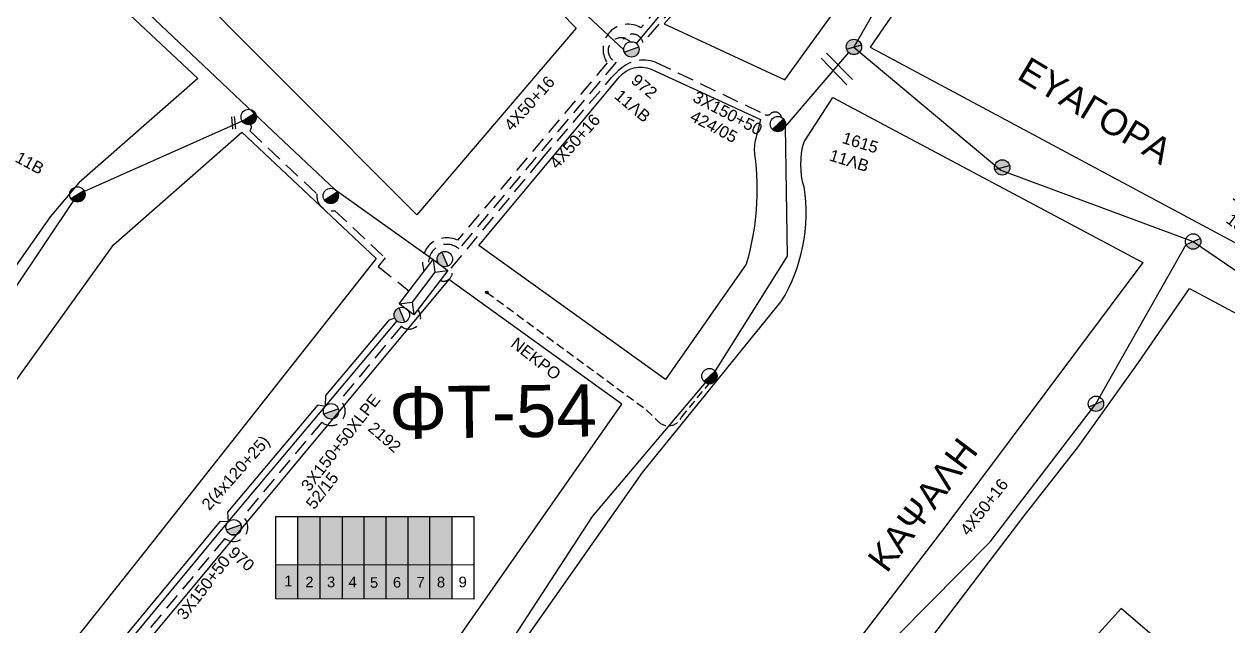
# Model space of a CAD drawing. Header units: millimetres. Extents: x 6950 to 9601, y 853 to 1951.
# Drawn here: x 7105.3 to 7290.1, y 1069.2 to 1161.5 of the extents above; entities that cross this region are included whole.
import ezdxf

# ---------------------------------------------------------------- set-up
doc = ezdxf.new("R2010")
doc.units = ezdxf.units.MM
doc.linetypes.add('DASHED', pattern=[19.05, 12.7, -6.35])
for name, color, linetype in [('Pillar OTE', 7, 'Continuous'), ('Άγνωστα', 7, 'Continuous'), ('Γυμνά εναέρια ΧΤ και ΦΟΠ (3Φ)   4x50+16AL', 7, 'Continuous'), ('Καλώδια ΧΤ   3x150AL+50XLPE', 7, 'DASHED'), ('Μηχανική τομή', 7, 'Continuous'), ('Στύλος Ξύλινος', 7, 'Continuous'), ('Στύλος Ξύλινος @ 1', 7, 'Continuous'), ('Στύλος ΦΜ', 7, 'Continuous'), ('Στύλος ΦΜ @ 1', 7, 'Continuous'), ('Συνδέσεις', 7, 'Continuous'), ('Συνεστραμμένα ΧΤ   4x120+25 AL', 7, 'SYN_LINE'), ('Τομή', 7, 'Continuous'), ('Υποσταθμός εναέριος 2 στύλων', 7, 'Continuous'), ('Υποσταθμός πόλεως', 7, 'Continuous'), ('Υπόβαθρο ΔΕΗ', 7, 'Continuous'), ('Υπόγεια καλώδια Παροχών ΧΤ   4x50AL', 7, 'DASHED'), ('Υπόγεια καλώδια Παροχών ΧΤ   4x6', 7, 'DASHED')]:
    doc.layers.add(name, color=color, linetype=linetype)
doc.styles.add('arial', font='ARIAL.TTF')
doc.styles.get("Standard").update_dxf_attribs({"font": 'ARIAL.TTF'})
doc.linetypes.add('SYN_LINE', pattern='A,0.5,-0.0001,["/\\/\\/\\/",Standard,S=0.1,R=0,X=0,Y=-0.05],-0.25', length=0.7501)

# ---------------------------------------------------------------- blocks, each defined once
blk = doc.blocks.new('ΜΗΧΑΝΙΚΗ ΤΟΜΗ')
at = {"layer": 'Μηχανική τομή', "ltscale": 40}
for p, q in [((-1.89, 0.78), (1.89, 0.78)), ((1.89, 0), (-1.89, 0))]:
    blk.add_line(p, q, dxfattribs=at)
blk = doc.blocks.new('ΤΟΜΗ')
at = {"layer": 'Τομή', "ltscale": 40}
for p, q in [((-5.68, 0), (5.68, 0)), ((5.68, -2.33), (-5.68, -2.33))]:
    blk.add_line(p, q, dxfattribs=at)
blk = doc.blocks.new('ΥΠΑΡΧΩΝ ΤΣΙΜΕΝΤΕΝΙΟΣ ΣΤΥΛΟΣ')
at = {"layer": 'Στύλος ΦΜ'}
blk.add_hatch(color=7, dxfattribs=at).paths.add_polyline_path([(-1.29, -2.28, 0.574793), (2.62, 0, 0.268822), (1.3, 2.27)])
at = {"layer": 'Στύλος ΦΜ', "color": 7}
blk.add_line((-1.29, -2.28), (1.3, 2.27), dxfattribs=at)
blk.add_circle((0, 0), 2.62, dxfattribs=at)
at = {"layer": 'Στύλος ΦΜ', "flags": 4}
for tag, p in [('ΑΡΙΘΜΟΣ', (-4.68, 8.05)), ('ΤΥΠΟΣ', (-4.91, 3.03))]:
    blk.add_attdef(tag, p, '', height=4, dxfattribs=at)
blk = doc.blocks.new('ΥΠΑΡΧΩΝ ΞΥΛΙΝΟΣ ΣΤΥΛΟΣ')
at = {"layer": 'Στύλος Ξύλινος'}
h = blk.add_hatch(color=7, dxfattribs=at)
h.paths.add_polyline_path([(-2.62, 0, 0.270008), (-1.29, -2.28), (1.3, 2.27, 0.576266)])
h.paths.add_polyline_path([(-1.29, -2.28, 0.574793), (2.62, 0, 0.268822), (1.3, 2.27)])
at = {"layer": 'Στύλος Ξύλινος', "color": 7}
blk.add_line((-1.29, -2.28), (1.3, 2.27), dxfattribs=at)
blk.add_circle((0, 0), 2.62, dxfattribs=at)
at = {"layer": 'Στύλος Ξύλινος', "flags": 4}
for tag, p in [('ΑΡΙΘΜΟΣ', (-4.91, 8.6)), ('ΤΥΠΟΣ', (-4.85, 3.39))]:
    blk.add_attdef(tag, p, '', height=4, dxfattribs=at)
blk = doc.blocks.new('ΥΠΟΣΤΑΘΜΟΣ ΕΝΑΕΡΙΟΣ ΕΠΙ 2 ΣΤΥΛΩΝ')
at = {"layer": 'Υποσταθμός εναέριος 2 στύλων', "linetype": 'Continuous'}
for points in [[(-11.97, -2.11, 0.574793), (-8.45, -0.07, 0.268822), (-9.64, 1.98)], [(9.68, -2.15, 0.574793), (13.19, -0.1, 0.268822), (12.01, 1.95)]]:
    blk.add_hatch(color=256, dxfattribs=at).paths.add_polyline_path(points)
for p, q in [((-11.97, -2.11), (-9.64, 1.98)), ((9.68, -2.15), (12.01, 1.95))]:
    blk.add_line(p, q, dxfattribs=at)
for centre in [(-10.81, -0.07), (10.84, -0.1)]:
    blk.add_circle(centre, 2.36, dxfattribs=at)
at = {"layer": 'Υποσταθμός πόλεως', "linetype": 'Continuous', "ltscale": 40}
blk.add_lwpolyline([(-8.57, 2.82), (8.57, 2.82), (8.57, -2.82), (-8.57, -2.82)], close=True, dxfattribs=at)
for points in [[(-5.75, 0), (-8.57, 2.82)], [(-8.57, -2.82), (-5.75, 0)], [(-5.75, 0), (5.75, 0)], [(5.75, 0), (8.57, 2.82)], [(8.57, -2.82), (5.75, 0)]]:
    blk.add_lwpolyline(points, dxfattribs=at)
at = {"layer": 'Υποσταθμός εναέριος 2 στύλων', "ltscale": 40, "flags": 1}
for tag, p in [('ΜΕΤΑΣΧΗΜΑΤΙΣΜΟΣ', (14.09, 2.51)), ('ΙΣΧΥΣ', (14.07, -0.28)), ('ΑΡΙΘΜΟΣ', (14.19, -3))]:
    blk.add_attdef(tag, p, '', height=1.8, dxfattribs=at)
blk = doc.blocks.new('_ΣΥΝΔΕΣΗ')
at = {"layer": 'Συνδέσεις', "linetype": 'SYN_LINE', "ltscale": 40}
blk.add_hatch(color=256, dxfattribs=at).paths.add_polyline_path([(0.5, -0.01, 1), (-0.5, -0.01, 1)])
at = {"layer": 'Συνδέσεις'}
blk.add_circle((0, -0.01), 0.5, dxfattribs=at)

msp = doc.modelspace()

# ---------------------------------------------------------------- hatches: boundary and pattern name
at = {"layer": 'Καλώδια ΧΤ   3x150AL+50XLPE', "linetype": 'DASHED', "ltscale": 0.2}
h = msp.add_hatch(color=5, dxfattribs=at)
h.dxf.hatch_style = 1
h.paths.add_polyline_path([(7143.97, 1078.58), (7143.97, 1073.3), (7170.99, 1073.27), (7170.99, 1078.55)])
at = {"layer": 'Υπόγεια καλώδια Παροχών ΧΤ   4x6', "linetype": 'DASHED', "ltscale": 0.2}
h = msp.add_hatch(color=27, dxfattribs=at)
h.dxf.hatch_style = 1
h.paths.add_polyline_path([(7150.74, 1085.94), (7147.3, 1085.94), (7147.3, 1078.58), (7150.74, 1078.57)])
h = msp.add_hatch(color=62, dxfattribs=at)
h.dxf.hatch_style = 1
h.paths.add_polyline_path([(7154.18, 1078.57), (7154.18, 1085.94), (7150.74, 1085.94), (7150.74, 1078.57)])
h = msp.add_hatch(color=30, dxfattribs=at)
h.dxf.hatch_style = 1
h.paths.add_polyline_path([(7154.18, 1078.57), (7157.48, 1078.57), (7157.48, 1085.94), (7154.18, 1085.94)])
h = msp.add_hatch(color=2, dxfattribs=at)
h.dxf.hatch_style = 1
h.paths.add_polyline_path([(7160.86, 1085.94), (7157.48, 1085.94), (7157.48, 1078.57), (7160.86, 1078.56)])
h = msp.add_hatch(color=151, dxfattribs=at)
h.dxf.hatch_style = 1
h.paths.add_polyline_path([(7164.26, 1085.94), (7160.86, 1085.94), (7160.86, 1078.56), (7164.26, 1078.56)])
h = msp.add_hatch(color=1, dxfattribs=at)
h.dxf.hatch_style = 1
h.paths.add_polyline_path([(7167.6, 1085.94), (7164.26, 1085.94), (7164.26, 1078.56), (7167.6, 1078.56)])
h = msp.add_hatch(color=6, dxfattribs=at)
h.dxf.hatch_style = 1
h.paths.add_polyline_path([(7170.99, 1078.55), (7170.99, 1085.94), (7167.6, 1085.94), (7167.6, 1078.56)])

# ---------------------------------------------------------------- linework, layer by layer
at = {"layer": 'Pillar OTE', "ltscale": 40}
for points in [[(7143.97, 1073.3), (7143.97, 1085.94), (7174.31, 1085.94), (7174.31, 1073.27), (7143.97, 1073.3)], [(7147.3, 1073.29), (7147.3, 1085.94)], [(7150.74, 1073.29), (7150.74, 1085.94)], [(7154.18, 1073.29), (7154.18, 1085.94)], [(7157.48, 1073.28), (7157.48, 1085.94)], [(7160.86, 1073.28), (7160.86, 1085.94)], [(7164.26, 1073.28), (7164.26, 1085.94)], [(7167.6, 1073.27), (7167.6, 1085.94)], [(7170.99, 1073.27), (7170.99, 1085.94)], [(7143.97, 1078.58), (7174.31, 1078.55)]]:
    msp.add_lwpolyline(points, dxfattribs=at)
at = {"layer": 'Άγνωστα', "color": 151}
for points in [[(7123.33, 1227.49), (7131.44, 1227.93), (7155.36, 1199.41), (7175.32, 1178.24), (7197.34, 1157.59)], [(7199.27, 1158.56), (7220.86, 1184.38), (7220.86, 1184.38), (7239.11, 1203.24), (7239.11, 1203.24)]]:
    msp.add_lwpolyline(points, dxfattribs=at)
at = {"layer": 'Άγνωστα', "color": 85}
for points in [[(7254.3, 1194.77), (7253.16, 1193.85), (7232.66, 1158.02), (7255.21, 1139.11), (7284.72, 1128.17), (7313.71, 1108.42), (7334.84, 1086.09)], [(7194.04, 1004.02), (7197.73, 1008.35), (7213.98, 1029.68), (7230.16, 1058.4), (7253.58, 1082.07), (7269.8, 1103.26), (7283.64, 1127.7)]]:
    msp.add_lwpolyline(points, dxfattribs=at)
at = {"layer": 'Άγνωστα', "color": 151, "linetype": 'DASHED', "ltscale": 0.2}
msp.add_lwpolyline([(7198.3, 1158.81, 1.247603), (7196.15, 1155.7), (7172.03, 1127.04, 0.700219), (7167.41, 1124.5)], format="xyb", dxfattribs=at)
msp.add_lwpolyline([(7195.14, 1156.88), (7195.14, 1156.88)], close=True, dxfattribs=at)
at = {"layer": 'Άγνωστα', "color": 62, "linetype": 'DASHED', "ltscale": 0.2}
msp.add_lwpolyline([(7169.18, 1122.18, 0.70928), (7170.86, 1124.07), (7184.62, 1140.65), (7195.48, 1153.35), (7196.48, 1154.36, -0.289723), (7202.21, 1155.7), (7219.06, 1147.65, 0.309608), (7219.86, 1147.77, -0.591385), (7221.53, 1147.24)], format="xyb", dxfattribs=at)
at = {"layer": 'Άγνωστα', "color": 6}
msp.add_lwpolyline([(7138.78, 1146.65), (7113.49, 1135.39), (7093.1, 1104.96), (7074.94, 1082.32), (7059.06, 1058.64), (7044.49, 1039.56), (7029.25, 1018.72)], dxfattribs=at)
at = {"layer": 'Άγνωστα', "color": 7, "linetype": 'DASHED', "ltscale": 0.1}
msp.add_lwpolyline([(7176.33, 1120.36), (7176.33, 1120.36), (7200.8, 1102.35), (7202.68, 1100.51, 0.531168), (7206.2, 1101.22), (7210.42, 1106.33)], format="xyb", dxfattribs=at)
at = {"layer": 'Γυμνά εναέρια ΧΤ και ΦΟΠ (3Φ)   4x50+16AL', "color": 27, "ltscale": 40}
msp.add_lwpolyline([(7097.66, 1185.82), (7117.08, 1170.13), (7133.78, 1154.29), (7143.43, 1145.14), (7152.94, 1136.2), (7152.94, 1136.2), (7168.11, 1125.42)], dxfattribs=at)
at = {"layer": 'Καλώδια ΧΤ   3x150AL+50XLPE', "color": 2, "linetype": 'DASHED', "ltscale": 0.2}
msp.add_lwpolyline([(7230.96, 1197.09), (7230.69, 1196.79), (7230.64, 1195.92), (7219.91, 1184.8), (7199.98, 1160.96, 0.798987), (7194.77, 1155.61), (7171.84, 1128.36, 0.687772), (7166.71, 1123.59)], format="xyb", dxfattribs=at)
at = {"layer": 'Καλώδια ΧΤ   3x150AL+50XLPE', "color": 151, "linetype": 'DASHED', "ltscale": 0.2}
msp.add_lwpolyline([(7232.69, 1195.53), (7223.36, 1185.16, -0.822402), (7220.19, 1181.64), (7200.27, 1158.72, 0.63326), (7197.41, 1159.37)], format="xyb", dxfattribs=at)
at = {"layer": 'Καλώδια ΧΤ   3x150AL+50XLPE', "color": 6, "linetype": 'DASHED', "ltscale": 0.2}
msp.add_lwpolyline([(7140.06, 1146.14, -0.395771), (7139.94, 1145.17), (7150.26, 1135.47, 0.520515), (7152.97, 1132.92), (7160.71, 1125.64), (7159.67, 1124.32), (7164.42, 1120.57)], format="xyb", dxfattribs=at)
at = {"layer": 'Καλώδια ΧΤ   3x150AL+50XLPE', "color": 1, "linetype": 'DASHED', "ltscale": 0.2}
msp.add_lwpolyline([(7165.73, 1117.69, -0.932209), (7163.22, 1115.16), (7153.77, 1103.81, -1.026211), (7150.98, 1100.46), (7138.9, 1085.95, -0.97888), (7136.11, 1082.6), (7121.62, 1065.2, -0.641351), (7120.09, 1063.9)], format="xyb", dxfattribs=at)
at = {"layer": 'Καλώδια ΧΤ   3x150AL+50XLPE', "color": 7, "linetype": 'DASHED', "ltscale": 0.2}
msp.add_arc((7137.47, 1084.3), 1.18, 232.5125, 47.9285, dxfattribs=at)
at = {"layer": 'Συνεστραμμένα ΧΤ   4x120+25 AL', "color": 5, "linetype": 'SYN_LINE', "ltscale": 15}
msp.add_lwpolyline([(7119.27, 1065.31), (7119.26, 1065.67), (7135.45, 1085.25), (7136.7, 1085.2), (7136.59, 1086.63), (7150.43, 1103.08), (7151.58, 1102.9), (7151.63, 1104.51), (7161.38, 1116.13), (7162.19, 1116.45)], dxfattribs=at)
at = {"layer": 'Συνεστραμμένα ΧΤ   4x120+25 AL', "color": 30, "linetype": 'SYN_LINE', "ltscale": 15}
msp.add_lwpolyline([(7120.03, 1065.04), (7136.7, 1085.2), (7136.7, 1085.2), (7151.58, 1102.9), (7151.58, 1102.9), (7162.55, 1115.97), (7162.55, 1115.97)], dxfattribs=at)
at = {"layer": 'Υπόβαθρο ΔΕΗ'}
for points in [[(7107.9, 1189.14), (7123.69, 1211.01), (7129.59, 1219.92), (7173.68, 1177.69), (7173.68, 1177.69), (7173.68, 1177.69), (7173.68, 1177.69), (7190.04, 1160.91), (7165.57, 1132.24), (7126.39, 1171.62), (7109.54, 1187.33), (7107.75, 1188.92), (7107.9, 1189.14)], [(7203.52, 1161.57), (7222.06, 1153), (7246.22, 1186.32), (7251.17, 1194.39), (7239.87, 1202.33), (7203.52, 1161.57)], [(7334.18, 1095.92), (7351.11, 1115.95), (7358.13, 1124.26), (7314.73, 1153.03), (7267.85, 1183.35), (7256.84, 1189.51), (7235.14, 1158.02), (7298.95, 1123.82), (7319.55, 1107.59), (7334.18, 1095.92)], [(7047.86, 1101.64), (7075.26, 1140.2), (7093.96, 1167.4), (7101.97, 1180.84), (7115.91, 1168.26), (7131.99, 1153.2), (7113.71, 1137.19), (7109.29, 1131.94), (7095.43, 1112.25), (7083.56, 1096.51), (7073.25, 1082.67), (7053.08, 1097.48), (7047.86, 1101.64)], [(7036.66, 1015.2), (7055.17, 1039.26), (7078.58, 1072.14), (7099.43, 1100.46), (7119.02, 1127.66), (7138.73, 1144.94), (7159.36, 1125.54), (7123.74, 1080.41), (7102.17, 1053.25), (7074.13, 1018.6), (7057.32, 998.31), (7036.66, 1015.2)], [(7152.59, 1039.61), (7197.02, 1103.18), (7170.5, 1122.34), (7121.6, 1063.6), (7152.59, 1039.61)]]:
    msp.add_lwpolyline(points, dxfattribs=at)
for points in [[(7203.73, 1106.98), (7175.09, 1127.55), (7196.68, 1153.43, -0.329452), (7201.54, 1154.62), (7218.34, 1146.87), (7217.58, 1143.99, 0.097207), (7217.42, 1141.52, -0.103018), (7216.14, 1124.71), (7203.73, 1106.98)], [(7191.98, 1011.78), (7191.98, 1011.78), (7160.26, 1035.82), (7200.21, 1092.7), (7221.51, 1118.96, 0.177291), (7225.01, 1136.52, -0.145133), (7225.01, 1143.47), (7229.42, 1150.29), (7277, 1124.96), (7246.92, 1084.75), (7221.48, 1051.52), (7191.98, 1011.78)], [(7200.16, 1007.8), (7224.9, 1041.61), (7247.24, 1070.86), (7258.8, 1086.06), (7267.13, 1096.69), (7276.33, 1109.6), (7284.16, 1120.93), (7293.04, 1116.21), (7308.11, 1104.35), (7327.77, 1088.66), (7296.73, 1051.96), (7273.65, 1071.85), (7268.85, 1066.54), (7291.73, 1046.06), (7247.62, 993.2), (7242.77, 993.6, -0.055611), (7213.05, 1001.08, -0.035423), (7200.16, 1007.8, -4.331003)]]:
    msp.add_lwpolyline(points, format="xyb", dxfattribs=at)
at = {"layer": 'Υπόγεια καλώδια Παροχών ΧΤ   4x50AL', "color": 62, "linetype": 'Continuous', "ltscale": 0.2}
msp.add_lwpolyline([(7231.83, 1157.19), (7222.11, 1145.84), (7222.4, 1125.94), (7211.35, 1108.31), (7192.49, 1085.95), (7176.83, 1061.92), (7157.93, 1035.69)], dxfattribs=at)

# ---------------------------------------------------------------- block references
at = {"layer": 'Μηχανική τομή', "xscale": 0.4999999999999999, "yscale": 0.4999999999999999, "zscale": 0.4999999999999999, "rotation": 275.2919779552026}
msp.add_blockref('ΜΗΧΑΝΙΚΗ ΤΟΜΗ', (7137.27, 1146.37), dxfattribs=at)
at = {"layer": 'Στύλος Ξύλινος @ 1', "ltscale": 40, "xscale": 0.4499999999998181, "yscale": 0.4499999999998181, "zscale": 0.4499999999998181, "rotation": 315.2690749222503}
for p in [(7232.66, 1158.03), (7255.41, 1139.54)]:
    msp.add_blockref('ΥΠΑΡΧΩΝ ΞΥΛΙΝΟΣ ΣΤΥΛΟΣ', p, dxfattribs=at)
at = {"layer": 'Στύλος ΦΜ @ 1', "ltscale": 40}
ref = msp.add_blockref('ΥΠΑΡΧΩΝ ΤΣΙΜΕΝΤΕΝΙΟΣ ΣΤΥΛΟΣ', (7198.52, 1157.66), dxfattribs=dict(at, xscale=0.449999999999818, yscale=0.449999999999818, zscale=0.449999999999818, rotation=319.8929371708518))
ref.add_attrib('ΤΥΠΟΣ', '972', (7198.3, 1152.66), dxfattribs={"layer": 'Στύλος ΦΜ', "height": 1.8, "rotation": 319.8929, "flags": 4})
ref.add_attrib('ΑΡΙΘΜΟΣ', '11ΛΒ', (7195.76, 1150.28), dxfattribs={"layer": 'Στύλος ΦΜ', "height": 1.8, "rotation": 319.8929, "flags": 4})
for p, xscale, yscale, zscale, rotation in [((7139.78, 1147.28), 0.449999999999818, 0.449999999999818, 0.449999999999818, 331.8060337909106), ((7152.38, 1135.16), 0.449999999999818, 0.449999999999818, 0.449999999999818, 331.8060337909106), ((7210.49, 1107.5), 0.4499999999998184, 0.4499999999998184, 0.4499999999998184, 342.8204705148719), ((7269.8, 1103.26), 0.4499999999998183, 0.4499999999998183, 0.4499999999998183, 323.0229810481194)]:
    msp.add_blockref('ΥΠΑΡΧΩΝ ΤΣΙΜΕΝΤΕΝΙΟΣ ΣΤΥΛΟΣ', p, dxfattribs=dict(at, xscale=xscale, yscale=yscale, zscale=zscale, rotation=rotation))
ref = msp.add_blockref('ΥΠΑΡΧΩΝ ΤΣΙΜΕΝΤΕΝΙΟΣ ΣΤΥΛΟΣ', (7220.99, 1146.19), dxfattribs=dict(at, xscale=0.4499999999998184, yscale=0.4499999999998184, zscale=0.4499999999998184, rotation=342.8204705148719))
ref.add_attrib('ΤΥΠΟΣ', '11ΛΒ', (7228.74, 1140.64), dxfattribs={"layer": 'Στύλος ΦΜ', "height": 1.8, "rotation": 342.8205, "flags": 4})
ref.add_attrib('ΑΡΙΘΜΟΣ', '1615', (7230.71, 1143.32), dxfattribs={"layer": 'Στύλος ΦΜ', "height": 1.8, "rotation": 342.8205, "flags": 4})
ref = msp.add_blockref('ΥΠΑΡΧΩΝ ΤΣΙΜΕΝΤΕΝΙΟΣ ΣΤΥΛΟΣ', (7113.49, 1135.39), dxfattribs=dict(at, xscale=0.449999999999818, yscale=0.449999999999818, zscale=0.449999999999818, rotation=331.8060337909106))
ref.add_attrib('ΤΥΠΟΣ', '11B', (7103.79, 1140.5), dxfattribs={"layer": 'Στύλος ΦΜ', "height": 1.8, "rotation": 331.806, "flags": 4})
ref = msp.add_blockref('ΥΠΑΡΧΩΝ ΤΣΙΜΕΝΤΕΝΙΟΣ ΣΤΥΛΟΣ', (7284.72, 1128.17), dxfattribs=dict(at, xscale=0.4499999999998183, yscale=0.4499999999998183, zscale=0.4499999999998183, rotation=323.0229810481194))
ref.add_attrib('ΤΥΠΟΣ', '11ΛΒ', (7290.6, 1134.78), dxfattribs={"layer": 'Στύλος ΦΜ', "height": 1.8, "rotation": 323.023, "flags": 4})
ref.add_attrib('ΑΡΙΘΜΟΣ', '18', (7289.6, 1131.2), dxfattribs={"layer": 'Στύλος ΦΜ', "height": 1.8, "rotation": 323.023, "flags": 4})
ref = msp.add_blockref('ΥΠΑΡΧΩΝ ΤΣΙΜΕΝΤΕΝΙΟΣ ΣΤΥΛΟΣ', (7152.42, 1102.1), dxfattribs=dict(at, xscale=0.4499999999998184, yscale=0.4499999999998184, zscale=0.4499999999998184, rotation=319.1087475702769))
ref.add_attrib('ΤΥΠΟΣ', '2192', (7157.94, 1099.28), dxfattribs={"layer": 'Στύλος ΦΜ', "height": 1.8, "rotation": 319.1087, "flags": 4})
ref = msp.add_blockref('ΥΠΑΡΧΩΝ ΤΣΙΜΕΝΤΕΝΙΟΣ ΣΤΥΛΟΣ', (7137.47, 1084.3), dxfattribs=dict(at, xscale=0.4499999999998184, yscale=0.4499999999998184, zscale=0.4499999999998184, rotation=319.1087475702769))
ref.add_attrib('ΤΥΠΟΣ', '970', (7136.5, 1080.15), dxfattribs={"layer": 'Στύλος ΦΜ', "height": 1.8, "rotation": 319.1087, "flags": 4})
at = {"layer": 'Συνδέσεις', "zscale": 0.25}
for p, xscale, yscale in [((7197.41, 1159.37), 0.25, 0.25), ((7176.33, 1120.36), 0.4, 0.4)]:
    msp.add_blockref('_ΣΥΝΔΕΣΗ', p, dxfattribs=dict(at, xscale=xscale, yscale=yscale))
at = {"layer": 'Τομή', "xscale": 0.4999999999999994, "yscale": 0.4999999999999994, "zscale": 0.4999999999999994, "rotation": 134.1849049970709}
msp.add_blockref('ΤΟΜΗ', (7229.61, 1154.25), dxfattribs=at)
at = {"layer": 'Υποσταθμός εναέριος 2 στύλων', "xscale": 0.4999999999999998, "yscale": 0.4999999999999998, "zscale": 0.4999999999999998, "rotation": 232.5226061941867}
msp.add_blockref('ΥΠΟΣΤΑΘΜΟΣ ΕΝΑΕΡΙΟΣ ΕΠΙ 2 ΣΤΥΛΩΝ', (7166.62, 1121.16), dxfattribs=at)

# ---------------------------------------------------------------- texts
at = {"ltscale": 40, "attachment_point": 1, "style": 'arial'}
for s, insert, char_height, width, rotation in [('ΕΥΑΓΟΡΑ', (7259.54, 1156.68), 4, 94.4586, 328.9772), ('ΦT-54', (7161.27, 1105.89), 8, 46.4484, 0.6613), ('ΚΑΨΑΛΗ', (7234.5, 1079.53), 4, 94.4586, 53)]:
    msp.add_mtext(s, dxfattribs=dict(at, insert=insert, char_height=char_height, width=width, rotation=rotation))
at = {"ltscale": 30, "char_height": 1.63, "width": 11.2573, "attachment_point": 1}
for s, insert in [('1', (7145.22, 1076.86)), ('2', (7148.46, 1076.72)), ('3', (7151.79, 1076.72)), ('4', (7155.09, 1076.72)), ('5', (7158.39, 1076.64)), ('6', (7161.91, 1076.67)), ('7', (7165.54, 1076.67)), ('8', (7168.66, 1076.7)), ('9', (7171.99, 1076.72))]:
    msp.add_mtext(s, dxfattribs=dict(at, insert=insert))
at = {"layer": 'Άγνωστα', "ltscale": 40, "char_height": 1.8, "width": 34.5395, "attachment_point": 1, "style": 'arial'}
for s, insert, rotation in [('4X50+16', (7178.81, 1146.19), 48.3309), ('3X150+50', (7208.61, 1151.36), 332.2862), ('4X50+16', (7185.78, 1140.37), 48.3309), ('424/05', (7208.2, 1148.4), 332.2862), ('NEKPO', (7180.95, 1113.6), 322.1267), ('3X150+50XLPE', (7147.66, 1090.77), 52.1267), ('2(4x120+25)', (7132.38, 1087.98), 48.3309), ('52/15', (7148.41, 1088.01), 52.1267), ('4X50+16', (7248.81, 1083.98), 52.1267), ('3X150+50', (7128.58, 1071.05), 52.1267)]:
    msp.add_mtext(s, dxfattribs=dict(at, insert=insert, rotation=rotation))

doc.saveas('drawing.dxf')
